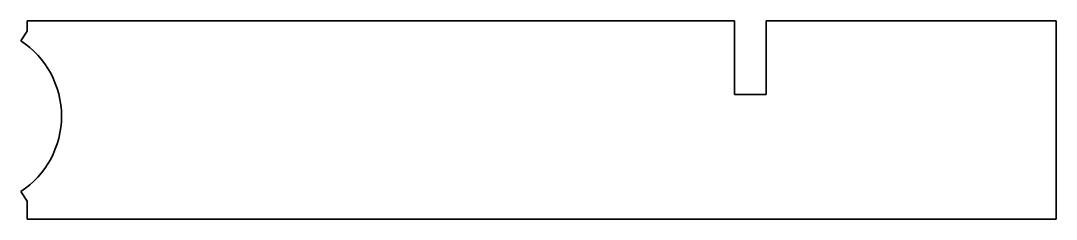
# Model space of a CAD drawing. Extents: x 68 to 229, y 90 to 120.
import ezdxf

# ---------------------------------------------------------------- set-up
doc = ezdxf.new("R2010")
doc.units = 0

msp = doc.modelspace()

# ---------------------------------------------------------------- linework, layer by layer
at = {"color": 7, "lineweight": 35}
for p, q in [((68.500015, 120.441895), (178.500015, 120.441895)), ((183.400009, 120.441895), (228.500015, 120.441895)), ((228.500015, 120.441895), (228.500015, 89.558105)), ((228.500015, 89.558105), (68.500015, 89.558105))]:
    msp.add_line(p, q, dxfattribs=at)
at = {"color": 7, "lineweight": 35, "ltscale": 0.04057}
msp.add_line((68.500015, 118.819092), (68.500015, 120.441895), dxfattribs=at)
at = {"color": 7, "lineweight": 35, "ltscale": 0.287292}
for p, q in [((178.500015, 120.441895), (178.500015, 108.950195)), ((183.400009, 108.950195), (183.400009, 120.441895))]:
    msp.add_line(p, q, dxfattribs=at)
at = {"color": 7, "lineweight": 35, "ltscale": 0.044801}
msp.add_line((68.500015, 118.819092), (67.520218, 117.318604), dxfattribs=at)
at = {"color": 7, "lineweight": 35, "ltscale": 0.1225}
msp.add_line((178.500015, 108.950195), (183.400009, 108.950195), dxfattribs=at)
at = {"color": 7, "lineweight": 35, "ltscale": 0.044795}
msp.add_line((68.500015, 92.374023), (67.520294, 93.874268), dxfattribs=at)
at = {"color": 7, "lineweight": 35, "ltscale": 0.070398}
msp.add_line((68.500015, 89.558105), (68.500015, 92.374023), dxfattribs=at)
at = {"color": 7, "lineweight": 35}
msp.add_arc((59.865677, 105.596436), 14, 303.144938, 56.855444, dxfattribs=at)

doc.saveas('drawing.dxf')
